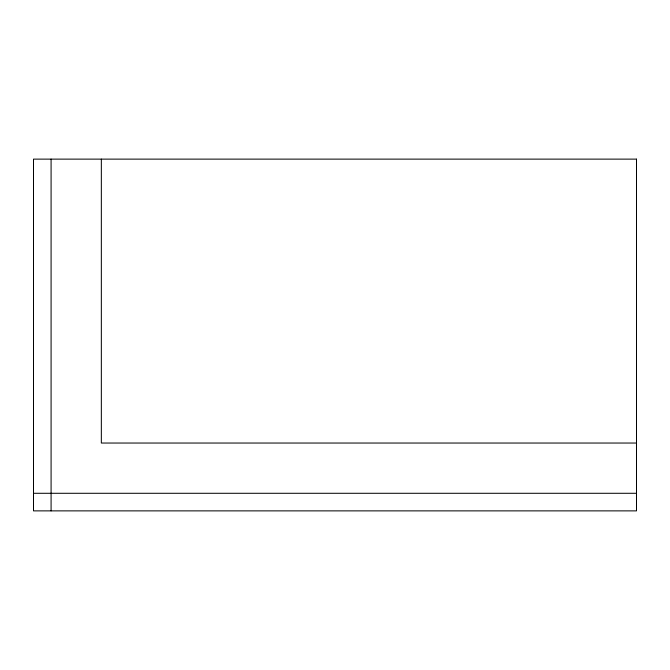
<?xml version="1.0" encoding="UTF-8"?>
<svg xmlns="http://www.w3.org/2000/svg" width="670" height="670" viewBox="0 0 670 670"><rect width="100%" height="100%" fill="white"/><g stroke="black" fill="none" stroke-linecap="round" stroke-linejoin="round"><path stroke-width="1" d="M636.5 443.038L101.338 443.038L101.338 159.125M33.5 493.288L636.5 493.288M51.087 159.125L51.087 510.875M636.5 159.125L33.5 159.125L33.5 510.875L636.5 510.875L636.5 159.125"/></g></svg>
